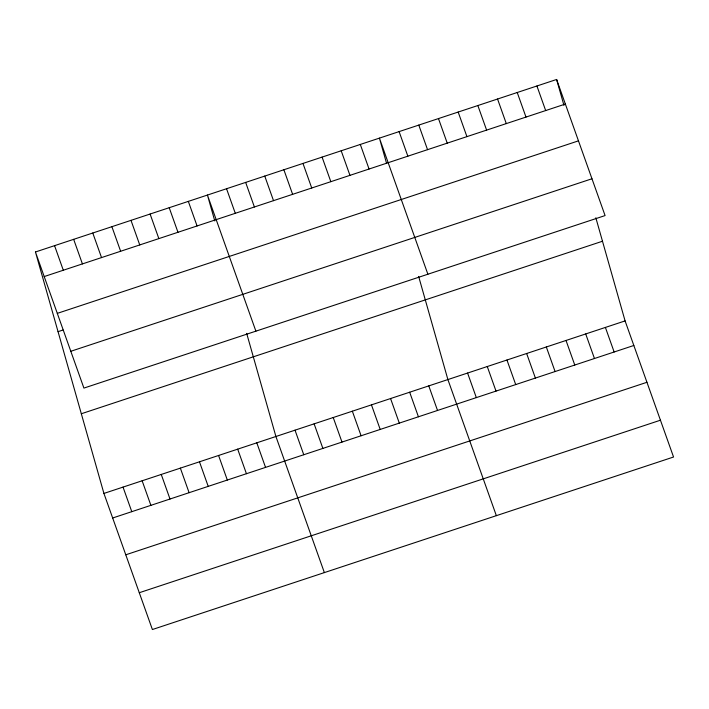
<?xml version="1.0" encoding="UTF-8"?>
<svg xmlns="http://www.w3.org/2000/svg" width="709" height="709" viewBox="0 0 709 709"><rect width="100%" height="100%" fill="white"/><g stroke="black" fill="none" stroke-linecap="round" stroke-linejoin="round"><path stroke-width="1.06" d="M35.45 251.987L556.609 79.47L605.078 215.571L83.91 388.089L35.45 251.987L103.922 493.429L152.391 629.53L673.55 457.013L625.09 320.911L595.835 217.778M44.197 276.563L565.365 104.046M57.305 313.369L578.473 140.852M58.049 331.661L63.074 329.995M70.811 351.283L591.971 178.765M81.322 413.755L602.49 241.237M103.922 493.429L625.09 320.911M112.669 517.995L633.837 345.478M125.777 554.801L646.945 382.284M139.283 592.724L660.442 420.207M536.926 85.993L545.673 110.56M605.397 327.425L614.145 352.001M517.233 92.507L525.989 117.082M585.705 333.939L594.461 358.515M497.55 99.021L506.297 123.596M566.021 340.462L574.769 365.029M477.857 105.544L486.613 130.11M546.329 346.976L555.085 371.551M458.174 112.057L466.921 136.633M526.645 353.499L535.392 378.065M438.481 118.571L447.237 143.147M506.953 360.012L515.709 384.588M418.797 125.094L427.545 149.661M487.269 366.526L496.016 391.102M399.105 131.608L407.852 156.184M467.577 373.049L476.333 397.616M427.882 274.232L379.421 138.131L386.458 162.964M496.353 515.665L447.893 379.563L418.647 276.439M360.305 144.45L369.061 169.026M428.777 385.891L437.533 410.458M341.197 150.778L349.954 175.353M409.669 392.219L418.425 416.786M322.09 157.106L330.837 181.672M390.562 398.538L399.309 423.113M302.982 163.433L311.73 188M371.454 404.866L380.201 429.441M283.875 169.752L292.622 194.328M352.346 411.193L361.094 435.76M264.758 176.08L273.514 200.656M333.23 417.521L341.986 442.088M245.651 182.408L254.398 206.975M314.122 423.84L322.879 448.416M226.543 188.736L235.291 213.303M295.015 430.168L303.762 454.744M255.896 331.165L207.436 195.055L214.774 220.924M324.368 572.597L275.907 436.496L246.661 333.363M188.328 201.383L197.075 225.958M256.8 442.824L265.547 467.391M169.212 207.71L177.968 232.277M237.683 449.143L246.44 473.718M150.104 214.038L158.851 238.605M218.576 455.47L227.332 480.046M130.997 220.357L139.744 244.933M199.468 461.798L208.216 486.374M111.889 226.685L120.636 251.261M180.361 468.126L189.108 492.693M92.782 233.013L101.529 257.589M161.253 474.445L170 499.021M73.665 239.341L82.421 263.908M142.137 480.773L150.893 505.349M54.558 245.66L63.305 270.235M123.029 487.101L131.785 511.676M556.609 79.47L563.947 105.34"/></g></svg>
